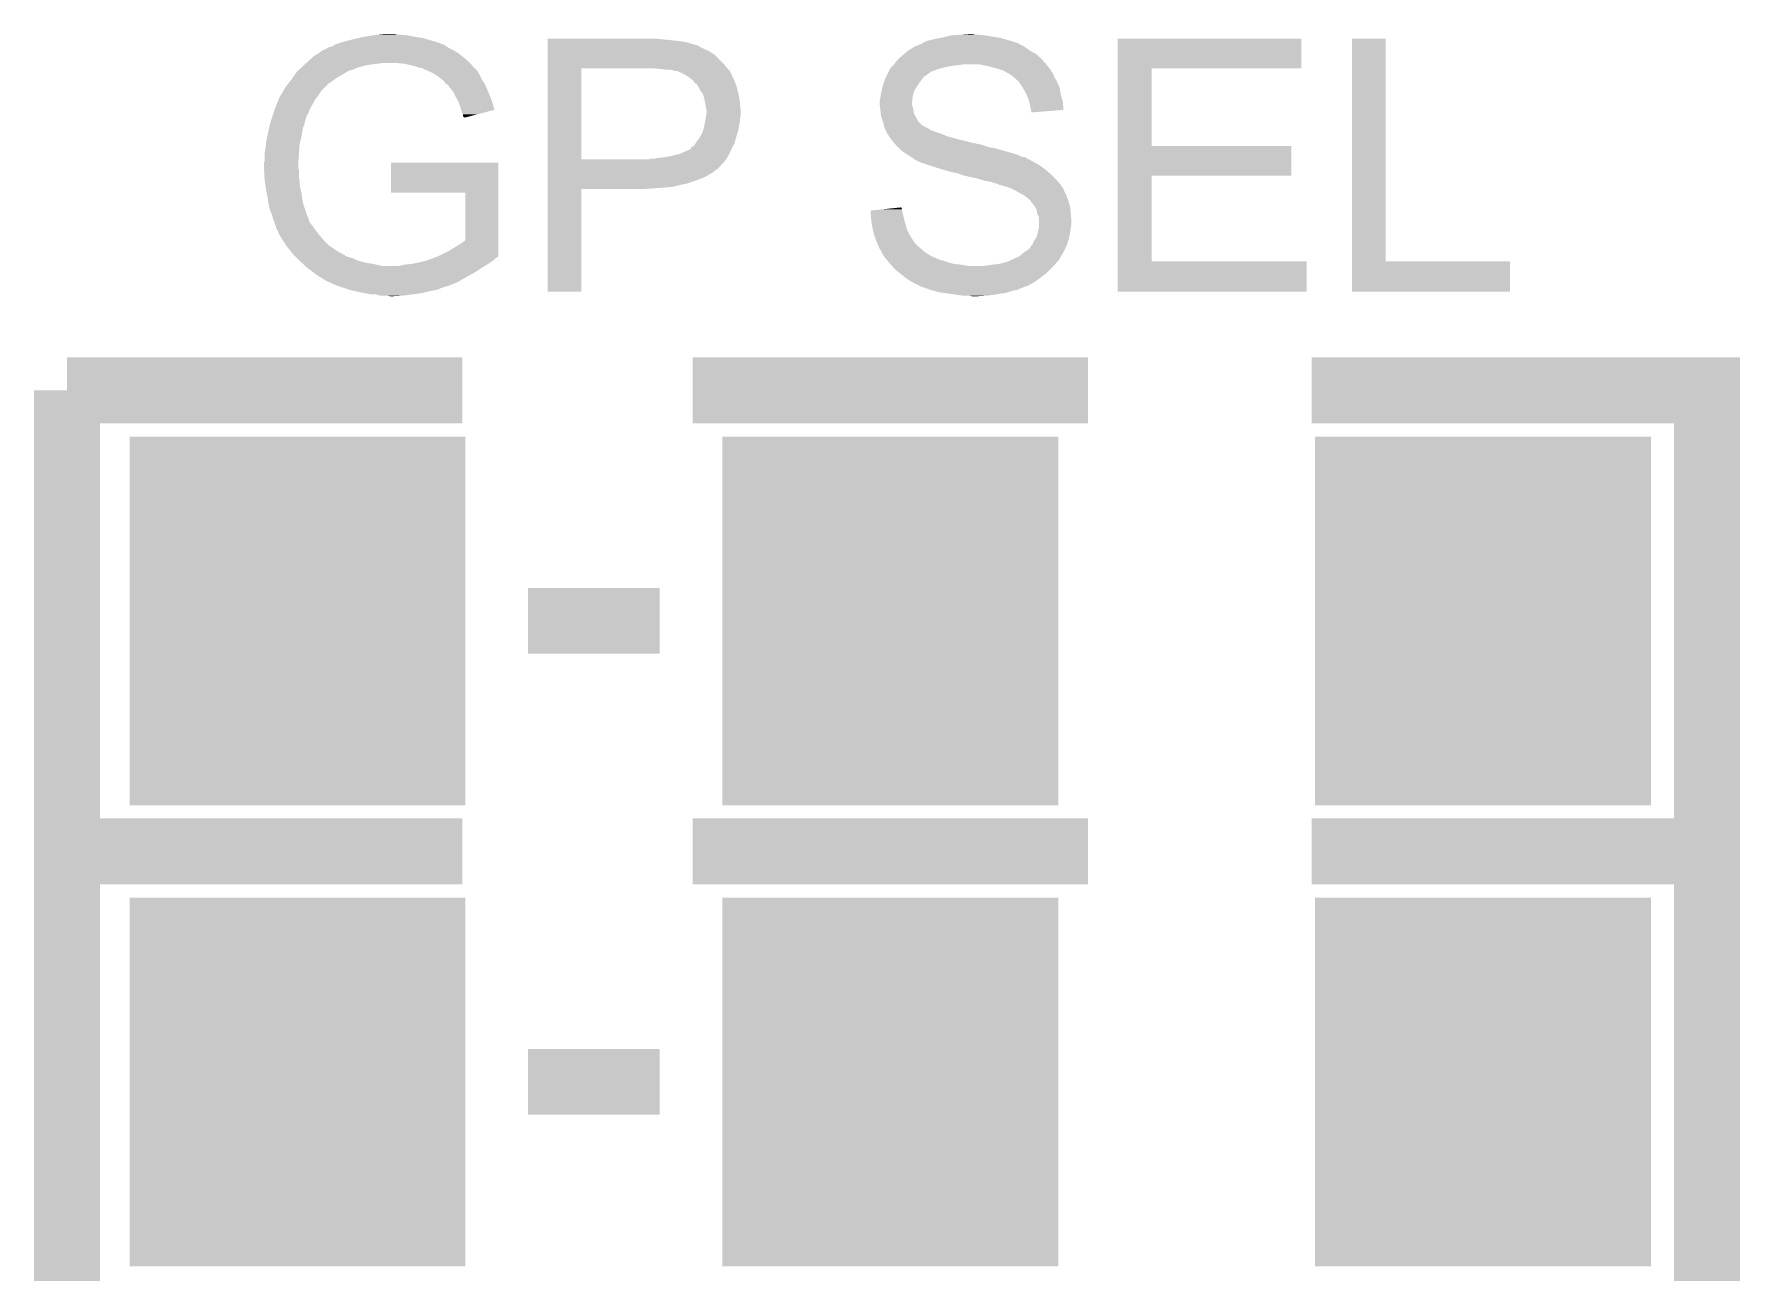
# Model space of a CAD drawing. Extents: x -1.4 to 24.2, y -3.9 to 40.3.
# Drawn here: x 2.84 to 9.42, y 10.92 to 15.7 of the extents above; entities that cross this region are included whole.
import ezdxf

# ---------------------------------------------------------------- set-up
doc = ezdxf.new("R2010")
doc.units = 0
doc.layers.get('0').update_dxf_attribs({"linetype": 'CONTINUOUS'})
doc.layers.add('USBI2CCLICK_V102A_GTO', color=14, linetype='CONTINUOUS')
doc.layers.add('USBI2CCLICK_V102A_GTS', color=12, linetype='CONTINUOUS')

# ---------------------------------------------------------------- blocks, each defined once
blk = doc.blocks.new('RECTANGLE_44')
blk.add_solid([(0.6477, 0.7112), (0.6477, -0.7112), (-0.6477, 0.7112), (-0.6477, -0.7112)])

msp = doc.modelspace()

# ---------------------------------------------------------------- linework, layer by layer
at = {"layer": 'USBI2CCLICK_V102A_GTO', "const_width": 0.254}
for points in [[(2.9718, 14.3256), (2.9718, 12.5476)], [(2.9718, 14.3256), (4.4958, 14.3256)], [(5.3848, 14.3256), (6.9088, 14.3256)], [(7.7724, 14.3256), (9.2964, 14.3256), (9.2964, 12.5476)], [(4.7498, 13.4366), (5.2578, 13.4366)], [(2.9718, 12.5476), (4.4958, 12.5476)], [(2.9718, 10.7696), (2.9718, 12.5476), (4.4958, 12.5476)], [(5.3848, 12.5476), (6.9088, 12.5476)], [(5.3848, 12.5476), (6.9088, 12.5476)], [(7.7724, 12.5476), (9.2964, 12.5476)], [(7.7724, 12.5476), (9.2964, 12.5476)], [(9.2964, 10.7696), (9.2964, 12.5476)], [(4.7498, 11.6586), (5.2578, 11.6586)]]:
    msp.add_lwpolyline(points, dxfattribs=at)
at = {"layer": 'USBI2CCLICK_V102A_GTO'}
for points in [[(3.992882, 15.65148), (4.005574, 15.659098), (4.436112, 15.65148), (4.424682, 15.659098)], [(4.005574, 15.659098), (4.005578, 15.6591), (4.424682, 15.659098), (4.42468, 15.6591)], [(4.005578, 15.6591), (4.01192, 15.661638), (4.42468, 15.6591), (4.419604, 15.661638)], [(4.01192, 15.661638), (4.011926, 15.66164), (4.419604, 15.661638), (4.414526, 15.66164)], [(4.011926, 15.66164), (4.018264, 15.664176), (4.414526, 15.66164), (4.411982, 15.664176)], [(4.018264, 15.664176), (4.01828, 15.664182), (4.411982, 15.664176), (4.411964, 15.664182)], [(4.01828, 15.664182), (4.05384, 15.67434), (4.411964, 15.664182), (4.37896, 15.67434)], [(4.05384, 15.67434), (4.09448, 15.6845), (4.37896, 15.67434), (4.343402, 15.6845)], [(4.09448, 15.6845), (4.11734, 15.68958), (4.343402, 15.6845), (4.31292, 15.68958)], [(4.11734, 15.68958), (4.149512, 15.69466), (4.31292, 15.68958), (4.28498, 15.69466)], [(4.149512, 15.69466), (4.165598, 15.6972), (4.28498, 15.69466), (4.25704, 15.6972)], [(4.165598, 15.6972), (4.190998, 15.69974), (4.246882, 15.6972), (4.236722, 15.69974)], [(4.82602, 15.67942), (4.826022, 15.68196), (5.2705, 15.67942), (5.247638, 15.68196)], [(4.82602, 15.67688), (4.82602, 15.67942), (5.2959, 15.67688), (5.2705, 15.67942)], [(4.82602, 15.6718), (4.82602, 15.67688), (5.341622, 15.6718), (5.2959, 15.67688)], [(4.82602, 15.66926), (4.82602, 15.6718), (5.35432, 15.66926), (5.344162, 15.6718)], [(4.82602, 15.666718), (4.82602, 15.66926), (5.36702, 15.666718), (5.35432, 15.66926)], [(4.82602, 15.661642), (4.82602, 15.666718), (5.38226, 15.661642), (5.36702, 15.666718)], [(4.82602, 15.65656), (4.82602, 15.661642), (5.402582, 15.65656), (5.38226, 15.661642)], [(6.25297, 15.65656), (6.259064, 15.6591), (6.654802, 15.65656), (6.647184, 15.6591)], [(6.259064, 15.6591), (6.27124, 15.664174), (6.647184, 15.6591), (6.642106, 15.664174)], [(6.27124, 15.664174), (6.271254, 15.66418), (6.642106, 15.664174), (6.639564, 15.66418)], [(6.271254, 15.66418), (6.27126, 15.664182), (6.639564, 15.66418), (6.639558, 15.664182)], [(6.27126, 15.664182), (6.273804, 15.666722), (6.639558, 15.664182), (6.631938, 15.666722)], [(6.273804, 15.666722), (6.283962, 15.6718), (6.631938, 15.666722), (6.616702, 15.6718)], [(6.283962, 15.6718), (6.29158, 15.674338), (6.616702, 15.6718), (6.609088, 15.674338)], [(6.29158, 15.674338), (6.291586, 15.67434), (6.609088, 15.674338), (6.60908, 15.67434)], [(6.291586, 15.67434), (6.32206, 15.68196), (6.60908, 15.67434), (6.582412, 15.68196)], [(6.32206, 15.68196), (6.33603, 15.6845), (6.582412, 15.68196), (6.573522, 15.6845)], [(6.33603, 15.6845), (6.35, 15.68704), (6.573522, 15.6845), (6.558282, 15.68704)], [(6.35, 15.68704), (6.36016, 15.68958), (6.558282, 15.68704), (6.54304, 15.68958)], [(6.36016, 15.68958), (6.380482, 15.69466), (6.54304, 15.68958), (6.5151, 15.69466)], [(6.380482, 15.69466), (6.4135, 15.6972), (6.5151, 15.69466), (6.48716, 15.6972)], [(6.4135, 15.6972), (6.449058, 15.69974), (6.477002, 15.6972), (6.466842, 15.69974)], [(7.023118, 15.56766), (7.02312, 15.681938), (7.731738, 15.56766), (7.73176, 15.681938)], [(7.02312, 15.681938), (7.023122, 15.68196), (7.73176, 15.681938), (7.023122, 15.68196)], [(7.927342, 14.82344), (7.92736, 15.681938), (8.056902, 14.82344), (8.05688, 15.681938)], [(7.92736, 15.681938), (7.927362, 15.68196), (8.05688, 15.681938), (7.927362, 15.68196)], [(3.896994, 15.59052), (3.916258, 15.6083), (4.52374, 15.59052), (4.50342, 15.6083)], [(3.916258, 15.6083), (3.921762, 15.61338), (4.50342, 15.6083), (4.49689, 15.61338)], [(3.921762, 15.61338), (3.942078, 15.62608), (4.49689, 15.61338), (4.48056, 15.62608)], [(3.942078, 15.62608), (3.959864, 15.63878), (4.48056, 15.62608), (4.460238, 15.63878)], [(3.959864, 15.63878), (3.962404, 15.638782), (4.460238, 15.63878), (4.460236, 15.638782)], [(3.962404, 15.638782), (3.972562, 15.643862), (4.460236, 15.638782), (4.450078, 15.643862)], [(3.972562, 15.643862), (3.980178, 15.64894), (4.450078, 15.643862), (4.439922, 15.64894)], [(3.980178, 15.64894), (3.980182, 15.648942), (4.439922, 15.64894), (4.43992, 15.648942)], [(3.980182, 15.648942), (3.992882, 15.65148), (4.43992, 15.648942), (4.436112, 15.65148)], [(4.826018, 15.58798), (4.82602, 15.620998), (5.50164, 15.58798), (5.46862, 15.620998)], [(4.82602, 15.6464), (4.82602, 15.65656), (5.420362, 15.6464), (5.402582, 15.65656)], [(4.82602, 15.63624), (4.82602, 15.6464), (5.44322, 15.63624), (5.420362, 15.6464)], [(4.82602, 15.626078), (4.82602, 15.63624), (5.461, 15.626078), (5.44322, 15.63624)], [(4.82602, 15.623538), (4.82602, 15.626078), (5.463544, 15.623538), (5.461, 15.626078)], [(4.82602, 15.620998), (4.82602, 15.623538), (5.46862, 15.620998), (5.463544, 15.623538)], [(6.16458, 15.58798), (6.17728, 15.603222), (6.744266, 15.58798), (6.730716, 15.603222)], [(6.17728, 15.603222), (6.18024, 15.60576), (6.730716, 15.603222), (6.72846, 15.60576)], [(6.18024, 15.60576), (6.19506, 15.61846), (6.72846, 15.60576), (6.713946, 15.61846)], [(6.19506, 15.61846), (6.200864, 15.62354), (6.713946, 15.61846), (6.70814, 15.62354)], [(6.200864, 15.62354), (6.215376, 15.636238), (6.70814, 15.62354), (6.68528, 15.636238)], [(6.215376, 15.636238), (6.215382, 15.636242), (6.68528, 15.636238), (6.685276, 15.636242)], [(6.215382, 15.636242), (6.236548, 15.648942), (6.685276, 15.636242), (6.6675, 15.648942)], [(6.236548, 15.648942), (6.24078, 15.65148), (6.6675, 15.648942), (6.66327, 15.65148)], [(6.24078, 15.65148), (6.25297, 15.65656), (6.66327, 15.65148), (6.654802, 15.65656)], [(3.8354, 15.52194), (3.842434, 15.5321), (3.998974, 15.52194), (4.013198, 15.5321)], [(3.842434, 15.5321), (3.849468, 15.54226), (4.013198, 15.5321), (4.03098, 15.54226)], [(3.849468, 15.54226), (3.858262, 15.55496), (4.03098, 15.54226), (4.052144, 15.55496)], [(3.858262, 15.55496), (3.861032, 15.5575), (4.052144, 15.55496), (4.056378, 15.5575)], [(3.861032, 15.5575), (3.8638, 15.560038), (4.056378, 15.5575), (4.063998, 15.560038)], [(3.8638, 15.560038), (3.863802, 15.56004), (4.063998, 15.560038), (4.066536, 15.56004)], [(3.863802, 15.56004), (3.874888, 15.570202), (4.066536, 15.56004), (4.09194, 15.570202)], [(3.874888, 15.570202), (3.883198, 15.57782), (4.09194, 15.570202), (4.117338, 15.57782)], [(3.883198, 15.57782), (3.88874, 15.5829), (4.117338, 15.57782), (4.14528, 15.5829)], [(3.88874, 15.5829), (3.89149, 15.58544), (4.14528, 15.5829), (4.16814, 15.58544)], [(3.89149, 15.58544), (3.894242, 15.58798), (4.16814, 15.58544), (4.18846, 15.58798)], [(3.894242, 15.58798), (3.896994, 15.59052), (4.525998, 15.58798), (4.52374, 15.59052)], [(4.272278, 15.58544), (4.246882, 15.58798), (4.528256, 15.58544), (4.525998, 15.58798)], [(4.29514, 15.58036), (4.272278, 15.58544), (4.532772, 15.58036), (4.528256, 15.58544)], [(4.31546, 15.575278), (4.29514, 15.58036), (4.53729, 15.575278), (4.532772, 15.58036)], [(4.3307, 15.570202), (4.31546, 15.575278), (4.541802, 15.570202), (4.53729, 15.575278)], [(4.343398, 15.567662), (4.3307, 15.570202), (4.54406, 15.567662), (4.541802, 15.570202)], [(4.343402, 15.56766), (4.343398, 15.567662), (4.54406, 15.56766), (4.54406, 15.567662)], [(4.351014, 15.562584), (4.343402, 15.56766), (4.549136, 15.562584), (4.54406, 15.56766)], [(4.353556, 15.56258), (4.351014, 15.562584), (4.54914, 15.56258), (4.549136, 15.562584)], [(4.364992, 15.557498), (4.353556, 15.56258), (4.554222, 15.557498), (4.54914, 15.56258)], [(4.376418, 15.55242), (4.364992, 15.557498), (4.55727, 15.55242), (4.554222, 15.557498)], [(4.389758, 15.5448), (4.376418, 15.55242), (4.56184, 15.5448), (4.55727, 15.55242)], [(4.3942, 15.542262), (4.389758, 15.5448), (4.56311, 15.542262), (4.56184, 15.5448)], [(4.41198, 15.52956), (4.3942, 15.542262), (4.569462, 15.52956), (4.56311, 15.542262)], [(4.418328, 15.524482), (4.41198, 15.52956), (4.572, 15.524482), (4.569462, 15.52956)], [(4.82601, 15.217162), (4.826018, 15.56766), (4.95554, 15.217162), (4.955562, 15.56766)], [(4.826018, 15.57274), (4.826018, 15.58798), (5.51434, 15.57274), (5.50164, 15.58798)], [(4.826018, 15.56766), (4.826018, 15.57274), (5.518694, 15.56766), (5.51434, 15.57274)], [(5.26034, 15.56512), (5.23494, 15.56766), (5.520872, 15.56512), (5.518694, 15.56766)], [(5.280662, 15.56258), (5.26034, 15.56512), (5.523048, 15.56258), (5.520872, 15.56512)], [(5.308598, 15.56004), (5.298442, 15.56258), (5.525226, 15.56004), (5.523048, 15.56258)], [(5.316224, 15.5575), (5.308598, 15.56004), (5.527402, 15.5575), (5.525226, 15.56004)], [(5.323844, 15.557498), (5.316224, 15.5575), (5.527404, 15.557498), (5.527402, 15.5575)], [(5.329772, 15.554958), (5.323844, 15.557498), (5.52958, 15.554958), (5.527404, 15.557498)], [(5.34162, 15.54988), (5.329772, 15.554958), (5.531838, 15.54988), (5.52958, 15.554958)], [(5.356862, 15.542258), (5.34162, 15.54988), (5.535228, 15.542258), (5.531838, 15.54988)], [(5.3721, 15.5321), (5.356862, 15.542258), (5.539742, 15.5321), (5.535228, 15.542258)], [(5.37528, 15.529556), (5.3721, 15.5321), (5.54228, 15.529556), (5.539742, 15.5321)], [(5.3848, 15.52194), (5.37528, 15.529556), (5.54482, 15.52194), (5.54228, 15.529556)], [(6.12394, 15.519402), (6.129582, 15.532098), (6.264276, 15.519402), (6.2738, 15.532098)], [(6.129582, 15.532098), (6.13184, 15.537178), (6.2738, 15.532098), (6.27888, 15.537178)], [(6.13184, 15.537178), (6.13297, 15.53972), (6.27888, 15.537178), (6.283958, 15.53972)], [(6.13297, 15.53972), (6.1341, 15.54226), (6.283958, 15.53972), (6.287344, 15.54226)], [(6.1341, 15.54226), (6.140448, 15.554958), (6.287344, 15.54226), (6.304278, 15.554958)], [(6.140448, 15.554958), (6.14553, 15.56512), (6.304278, 15.554958), (6.33222, 15.56512)], [(6.14553, 15.56512), (6.146802, 15.56766), (6.33222, 15.56512), (6.341532, 15.56766)], [(6.146802, 15.56766), (6.15188, 15.57274), (6.341532, 15.56766), (6.36016, 15.57274)], [(6.15188, 15.57274), (6.156958, 15.57782), (6.36016, 15.57274), (6.3881, 15.57782)], [(6.156958, 15.57782), (6.15696, 15.577822), (6.3881, 15.57782), (6.38812, 15.577822)], [(6.15696, 15.577822), (6.158862, 15.58036), (6.38812, 15.577822), (6.413502, 15.58036)], [(6.158862, 15.58036), (6.160768, 15.5829), (6.413502, 15.58036), (6.426198, 15.5829)], [(6.160768, 15.5829), (6.16077, 15.582902), (6.74878, 15.5829), (6.748778, 15.582902)], [(6.16077, 15.582902), (6.16458, 15.58798), (6.748778, 15.582902), (6.744266, 15.58798)], [(6.527802, 15.57528), (6.492238, 15.5829), (6.754706, 15.57528), (6.74878, 15.5829)], [(6.55574, 15.56766), (6.527802, 15.57528), (6.760632, 15.56766), (6.754706, 15.57528)], [(6.581138, 15.560042), (6.55574, 15.56766), (6.766556, 15.560042), (6.760632, 15.56766)], [(6.58115, 15.560036), (6.581138, 15.560042), (6.76656, 15.560036), (6.766556, 15.560042)], [(6.585598, 15.557494), (6.58115, 15.560036), (6.766566, 15.557494), (6.76656, 15.560036)], [(6.594484, 15.552416), (6.585598, 15.557494), (6.771642, 15.552416), (6.766566, 15.557494)], [(6.59892, 15.54988), (6.594484, 15.552416), (6.77291, 15.54988), (6.771642, 15.552416)], [(6.603154, 15.54734), (6.59892, 15.54988), (6.77418, 15.54734), (6.77291, 15.54988)], [(6.611622, 15.54226), (6.603154, 15.54734), (6.776212, 15.54226), (6.77418, 15.54734)], [(6.61924, 15.53718), (6.611622, 15.54226), (6.778244, 15.53718), (6.776212, 15.54226)], [(6.62178, 15.534638), (6.61924, 15.53718), (6.77926, 15.534638), (6.778244, 15.53718)], [(6.642098, 15.516862), (6.62178, 15.534638), (6.789418, 15.516862), (6.77926, 15.534638)], [(7.023112, 15.26794), (7.023118, 15.567638), (7.155202, 15.26794), (7.15518, 15.567638)], [(7.023118, 15.567638), (7.023118, 15.56766), (7.15518, 15.567638), (7.731738, 15.56766)], [(3.792224, 15.458446), (3.793912, 15.46098), (3.937512, 15.458446), (3.93954, 15.46098)], [(3.793912, 15.46098), (3.802376, 15.473678), (3.93954, 15.46098), (3.947158, 15.473678)], [(3.802376, 15.473678), (3.80238, 15.473682), (3.947158, 15.473678), (3.94716, 15.473682)], [(3.80238, 15.473682), (3.80746, 15.483838), (3.94716, 15.473682), (3.95478, 15.483838)], [(3.80746, 15.483838), (3.81508, 15.49654), (3.95478, 15.483838), (3.96748, 15.49654)], [(3.81508, 15.49654), (3.823206, 15.506698), (3.96748, 15.49654), (3.977638, 15.506698)], [(3.823206, 15.506698), (3.8354, 15.52194), (3.977638, 15.506698), (3.998974, 15.52194)], [(4.424678, 15.519402), (4.418328, 15.524482), (4.575176, 15.519402), (4.572, 15.524482)], [(4.432298, 15.509242), (4.424678, 15.519402), (4.581526, 15.509242), (4.575176, 15.519402)], [(4.439072, 15.50416), (4.432298, 15.509242), (4.5847, 15.50416), (4.581526, 15.509242)], [(4.442456, 15.50162), (4.439072, 15.50416), (4.58576, 15.50162), (4.5847, 15.50416)], [(4.444998, 15.496544), (4.442456, 15.50162), (4.587874, 15.496544), (4.58576, 15.50162)], [(4.447542, 15.493998), (4.444998, 15.496544), (4.588936, 15.493998), (4.587874, 15.496544)], [(4.46024, 15.478758), (4.447542, 15.493998), (4.595286, 15.478758), (4.588936, 15.493998)], [(4.4704, 15.45844), (4.46024, 15.478758), (4.603752, 15.45844), (4.595286, 15.478758)], [(5.384802, 15.521938), (5.3848, 15.52194), (5.544822, 15.521938), (5.54482, 15.52194)], [(5.392422, 15.511778), (5.384802, 15.521938), (5.548886, 15.511778), (5.544822, 15.521938)], [(5.396226, 15.509242), (5.392422, 15.511778), (5.5499, 15.509242), (5.548886, 15.511778)], [(5.400042, 15.506698), (5.396226, 15.509242), (5.550748, 15.506698), (5.5499, 15.509242)], [(5.405118, 15.499082), (5.400042, 15.506698), (5.553286, 15.499082), (5.550748, 15.506698)], [(5.408024, 15.494), (5.405118, 15.499082), (5.554978, 15.494), (5.553286, 15.499082)], [(5.41528, 15.4813), (5.408024, 15.494), (5.558156, 15.4813), (5.554978, 15.494)], [(5.420362, 15.47368), (5.41528, 15.4813), (5.56006, 15.47368), (5.558156, 15.4813)], [(5.425442, 15.466058), (5.420362, 15.47368), (5.561754, 15.466058), (5.56006, 15.47368)], [(5.429252, 15.450818), (5.425442, 15.466058), (5.56514, 15.450818), (5.561754, 15.466058)], [(6.109062, 15.458438), (6.11124, 15.47368), (6.23316, 15.458438), (6.236968, 15.47368)], [(6.11124, 15.47368), (6.112508, 15.478756), (6.236968, 15.47368), (6.238238, 15.478756)], [(6.112508, 15.478756), (6.11632, 15.493998), (6.238238, 15.478756), (6.246948, 15.493998)], [(6.11632, 15.493998), (6.117082, 15.496542), (6.246948, 15.493998), (6.248402, 15.496542)], [(6.117082, 15.496542), (6.121652, 15.51178), (6.248402, 15.496542), (6.25856, 15.51178)], [(6.121652, 15.51178), (6.12394, 15.519402), (6.25856, 15.51178), (6.264276, 15.519402)], [(6.642102, 15.516858), (6.642098, 15.516862), (6.78942, 15.516858), (6.789418, 15.516862)], [(6.65734, 15.494), (6.642102, 15.516858), (6.79958, 15.494), (6.78942, 15.516858)], [(6.657342, 15.493998), (6.65734, 15.494), (6.79958, 15.493998), (6.79958, 15.494)], [(6.67004, 15.47114), (6.657342, 15.493998), (6.803738, 15.47114), (6.79958, 15.493998)], [(6.672298, 15.46606), (6.67004, 15.47114), (6.80466, 15.46606), (6.803738, 15.47114)], [(6.6802, 15.448282), (6.672298, 15.46606), (6.80951, 15.448282), (6.80466, 15.46606)], [(3.76682, 15.3924), (3.7719, 15.40764), (3.901436, 15.3924), (3.907154, 15.40764)], [(3.7719, 15.40764), (3.773876, 15.41272), (3.907154, 15.40764), (3.90906, 15.41272)], [(3.773876, 15.41272), (3.787706, 15.448278), (3.90906, 15.41272), (3.929378, 15.448278)], [(3.787706, 15.448278), (3.789684, 15.45336), (3.929378, 15.448278), (3.933442, 15.45336)], [(3.789684, 15.45336), (3.79222, 15.455906), (3.933442, 15.45336), (3.93548, 15.455906)], [(3.79222, 15.455906), (3.792224, 15.458446), (3.93548, 15.455906), (3.937512, 15.458446)], [(4.47911, 15.4432), (4.4704, 15.45844), (4.610102, 15.4432), (4.603752, 15.45844)], [(4.48056, 15.440662), (4.47911, 15.4432), (4.610826, 15.440662), (4.610102, 15.4432)], [(4.48818, 15.42034), (4.48056, 15.440662), (4.61662, 15.42034), (4.610826, 15.440662)], [(4.49181, 15.407634), (4.48818, 15.42034), (4.62024, 15.407634), (4.61662, 15.42034)], [(4.493258, 15.40256), (4.49181, 15.407634), (4.60077, 15.40256), (4.62024, 15.407634)], [(4.498338, 15.389864), (4.493258, 15.40256), (4.552056, 15.389864), (4.60077, 15.40256)], [(5.43052, 15.44574), (5.429252, 15.450818), (5.565648, 15.44574), (5.56514, 15.450818)], [(5.43306, 15.4305), (5.43052, 15.44574), (5.567172, 15.4305), (5.565648, 15.44574)], [(5.43814, 15.405098), (5.43306, 15.4305), (5.569714, 15.405098), (5.567172, 15.4305)], [(5.436868, 15.387318), (5.43814, 15.394938), (5.57022, 15.387318), (5.57022, 15.394938)], [(5.43814, 15.400022), (5.43814, 15.405098), (5.57022, 15.400022), (5.569714, 15.405098)], [(5.43814, 15.394938), (5.43814, 15.400022), (5.57022, 15.394938), (5.57022, 15.400022)], [(6.10616, 15.440662), (6.1087, 15.4559), (6.231184, 15.440662), (6.232878, 15.4559)], [(6.10616, 15.435578), (6.10616, 15.440662), (6.23062, 15.435578), (6.231184, 15.440662)], [(6.10616, 15.427962), (6.10616, 15.435578), (6.23062, 15.427962), (6.23062, 15.435578)], [(6.106162, 15.427958), (6.10616, 15.427962), (6.23062, 15.427958), (6.23062, 15.427962)], [(6.108418, 15.40764), (6.106162, 15.427958), (6.2357, 15.40764), (6.23062, 15.427958)], [(6.110112, 15.392398), (6.108418, 15.40764), (6.238242, 15.392398), (6.2357, 15.40764)], [(6.1087, 15.4559), (6.109062, 15.458438), (6.232878, 15.4559), (6.23316, 15.458438)], [(6.682742, 15.438118), (6.6802, 15.448282), (6.81228, 15.438118), (6.80951, 15.448282)], [(6.68528, 15.42796), (6.682742, 15.438118), (6.81312, 15.42796), (6.81228, 15.438118)], [(6.68782, 15.41272), (6.68528, 15.42796), (6.81438, 15.41272), (6.81312, 15.42796)], [(6.689514, 15.407638), (6.68782, 15.41272), (6.814798, 15.407638), (6.81438, 15.41272)], [(6.690358, 15.405102), (6.689514, 15.407638), (6.783656, 15.405102), (6.814798, 15.407638)], [(6.69036, 15.397504), (6.690358, 15.405102), (6.69036, 15.397504), (6.783656, 15.405102)], [(3.744242, 15.30604), (3.751016, 15.336518), (3.87604, 15.30604), (3.88112, 15.336518)], [(3.751016, 15.336518), (3.753838, 15.349218), (3.88112, 15.336518), (3.886198, 15.349218)], [(3.753838, 15.349218), (3.756662, 15.36192), (3.886198, 15.349218), (3.889374, 15.36192)], [(3.756662, 15.36192), (3.7592, 15.36954), (3.889374, 15.36192), (3.891282, 15.36954)], [(3.7592, 15.36954), (3.76428, 15.384778), (3.891282, 15.36954), (3.89636, 15.384778)], [(3.76428, 15.384778), (3.765972, 15.389856), (3.89636, 15.384778), (3.898898, 15.389856)], [(3.765972, 15.389856), (3.76682, 15.3924), (3.898898, 15.389856), (3.901436, 15.3924)], [(4.49834, 15.384784), (4.498338, 15.389864), (4.532564, 15.384784), (4.552056, 15.389864)], [(4.500874, 15.379714), (4.49834, 15.384784), (4.513112, 15.379714), (4.532564, 15.384784)], [(4.503398, 15.3797), (4.500874, 15.379714), (4.513058, 15.3797), (4.513112, 15.379714)], [(4.50342, 15.377188), (4.503398, 15.3797), (4.50342, 15.377188), (4.513058, 15.3797)], [(5.423744, 15.326358), (5.427978, 15.33906), (5.56006, 15.326358), (5.562176, 15.33906)], [(5.427978, 15.33906), (5.428486, 15.3416), (5.562176, 15.33906), (5.5626, 15.3416)], [(5.428486, 15.3416), (5.43306, 15.36446), (5.5626, 15.3416), (5.567172, 15.36446)], [(5.43306, 15.36446), (5.433482, 15.366998), (5.567172, 15.36446), (5.56768, 15.366998)], [(5.433482, 15.366998), (5.435176, 15.377158), (5.56768, 15.366998), (5.56768, 15.377158)], [(5.435176, 15.377158), (5.436868, 15.387318), (5.56768, 15.377158), (5.57022, 15.387318)], [(6.11124, 15.382242), (6.110112, 15.392398), (6.244336, 15.382242), (6.238242, 15.392398)], [(6.112194, 15.3797), (6.11124, 15.382242), (6.24586, 15.3797), (6.244336, 15.382242)], [(6.117908, 15.36446), (6.112194, 15.3797), (6.253482, 15.36446), (6.24586, 15.3797)], [(6.118858, 15.361922), (6.117908, 15.36446), (6.25602, 15.361922), (6.253482, 15.36446)], [(6.122036, 15.34922), (6.118858, 15.361922), (6.26872, 15.34922), (6.25602, 15.361922)], [(6.123306, 15.34414), (6.122036, 15.34922), (6.276342, 15.34414), (6.26872, 15.34922)], [(6.12394, 15.341602), (6.123306, 15.34414), (6.281418, 15.341602), (6.276342, 15.34414)], [(6.12699, 15.333978), (6.12394, 15.341602), (6.296662, 15.333978), (6.281418, 15.341602)], [(6.129022, 15.3289), (6.12699, 15.333978), (6.30428, 15.3289), (6.296662, 15.333978)], [(6.131054, 15.32382), (6.129022, 15.3289), (6.316978, 15.32382), (6.30428, 15.3289)], [(3.73634, 15.25524), (3.738562, 15.27302), (3.86715, 15.25524), (3.86842, 15.27302)], [(3.738562, 15.27302), (3.73888, 15.27556), (3.86842, 15.27302), (3.869006, 15.27556)], [(3.73888, 15.27556), (3.74142, 15.293338), (3.869006, 15.27556), (3.873108, 15.293338)], [(3.74142, 15.293338), (3.744242, 15.30604), (3.873108, 15.293338), (3.87604, 15.30604)], [(5.376542, 15.25778), (5.38226, 15.265396), (5.53466, 15.25778), (5.539012, 15.265396)], [(5.38226, 15.265396), (5.387336, 15.267938), (5.539012, 15.265396), (5.540464, 15.267938)], [(5.387336, 15.267938), (5.392418, 15.273018), (5.540464, 15.267938), (5.543368, 15.273018)], [(5.392418, 15.273018), (5.393942, 15.275558), (5.543368, 15.273018), (5.54482, 15.275558)], [(5.393942, 15.275558), (5.400038, 15.285718), (5.54482, 15.275558), (5.547722, 15.285718)], [(5.400038, 15.285718), (5.406134, 15.29334), (5.547722, 15.285718), (5.5499, 15.29334)], [(5.406134, 15.29334), (5.4102, 15.298422), (5.5499, 15.29334), (5.551462, 15.298422)], [(5.4102, 15.298422), (5.42036, 15.316198), (5.551462, 15.298422), (5.556932, 15.316198)], [(5.42036, 15.316198), (5.423744, 15.326358), (5.556932, 15.316198), (5.56006, 15.326358)], [(6.1341, 15.316204), (6.131054, 15.32382), (6.339826, 15.316204), (6.316978, 15.32382)], [(6.136642, 15.31366), (6.1341, 15.316204), (6.347458, 15.31366), (6.339826, 15.316204)], [(6.139178, 15.31112), (6.136642, 15.31366), (6.353386, 15.31112), (6.347458, 15.31366)], [(6.14172, 15.306042), (6.139178, 15.31112), (6.365238, 15.306042), (6.353386, 15.31112)], [(6.141722, 15.30604), (6.14172, 15.306042), (6.365242, 15.30604), (6.365238, 15.306042)], [(6.14535, 15.30096), (6.141722, 15.30604), (6.385558, 15.30096), (6.365242, 15.30604)], [(6.150792, 15.29334), (6.14535, 15.30096), (6.408422, 15.29334), (6.385558, 15.30096)], [(6.15442, 15.28826), (6.150792, 15.29334), (6.43382, 15.28826), (6.408422, 15.29334)], [(6.15442, 15.288258), (6.15442, 15.28826), (6.433828, 15.288258), (6.43382, 15.28826)], [(6.161088, 15.28064), (6.15442, 15.288258), (6.461762, 15.28064), (6.433828, 15.288258)], [(6.16109, 15.280638), (6.161088, 15.28064), (6.464304, 15.280638), (6.461762, 15.28064)], [(6.16331, 15.2781), (6.16109, 15.280638), (6.469384, 15.2781), (6.464304, 15.280638)], [(6.165532, 15.27556), (6.16331, 15.2781), (6.48716, 15.27556), (6.477002, 15.2781)], [(6.167758, 15.273018), (6.165532, 15.27556), (6.49986, 15.273018), (6.48716, 15.27556)], [(6.1722, 15.26794), (6.167758, 15.273018), (6.515098, 15.26794), (6.49986, 15.273018)], [(6.17728, 15.26286), (6.1722, 15.26794), (6.530342, 15.26286), (6.515098, 15.26794)], [(6.17982, 15.26032), (6.17728, 15.26286), (6.548122, 15.26032), (6.530342, 15.26286)], [(7.02311, 15.15364), (7.023112, 15.267918), (7.693638, 15.15364), (7.69366, 15.267918)], [(7.023112, 15.267918), (7.023112, 15.26794), (7.69366, 15.267918), (7.155202, 15.26794)], [(3.73126, 15.201902), (3.7338, 15.212062), (3.863656, 15.201902), (3.864292, 15.212062)], [(3.73126, 15.196822), (3.73126, 15.201902), (3.86334, 15.196822), (3.863656, 15.201902)], [(3.73126, 15.1892), (3.73126, 15.196822), (3.863342, 15.1892), (3.86334, 15.196822)], [(3.7338, 15.240002), (3.73634, 15.25524), (3.86606, 15.240002), (3.86715, 15.25524)], [(3.7338, 15.23746), (3.7338, 15.240002), (3.86588, 15.23746), (3.86606, 15.240002)], [(3.7338, 15.212062), (3.7338, 15.23746), (3.864292, 15.212062), (3.86588, 15.23746)], [(4.22148, 15.087622), (4.2215, 15.204418), (4.635492, 15.087622), (4.6355, 15.204418)], [(4.2215, 15.204418), (4.221502, 15.20444), (4.6355, 15.204418), (4.221502, 15.20444)], [(4.82601, 15.21714), (4.82601, 15.217162), (5.217158, 15.21714), (4.95554, 15.217162)], [(4.82601, 15.204438), (4.82601, 15.21714), (5.504178, 15.204438), (5.513252, 15.21714)], [(4.82601, 15.189194), (4.82601, 15.204438), (5.48894, 15.189194), (5.504178, 15.204438)], [(5.217158, 15.21714), (5.227318, 15.21968), (5.513252, 15.21714), (5.515066, 15.21968)], [(5.237478, 15.21968), (5.24763, 15.222218), (5.515066, 15.21968), (5.51688, 15.222218)], [(5.24763, 15.222218), (5.24764, 15.22222), (5.51688, 15.222218), (5.51688, 15.22222)], [(5.24764, 15.22222), (5.275582, 15.22476), (5.51688, 15.22222), (5.518332, 15.22476)], [(5.275582, 15.22476), (5.30352, 15.22984), (5.518332, 15.22476), (5.521234, 15.22984)], [(5.30352, 15.22984), (5.333998, 15.237458), (5.521234, 15.22984), (5.525588, 15.237458)], [(5.333998, 15.237458), (5.339584, 15.239998), (5.525588, 15.237458), (5.52704, 15.239998)], [(5.339584, 15.239998), (5.36194, 15.25016), (5.52704, 15.239998), (5.531394, 15.25016)], [(5.36194, 15.25016), (5.374636, 15.255238), (5.531394, 15.25016), (5.53357, 15.255238)], [(5.374636, 15.255238), (5.376542, 15.25778), (5.53357, 15.255238), (5.53466, 15.25778)], [(6.187438, 15.252702), (6.17982, 15.26032), (6.574786, 15.252702), (6.548122, 15.26032)], [(6.20522, 15.24), (6.187438, 15.252702), (6.619242, 15.24), (6.574786, 15.252702)], [(6.21284, 15.23492), (6.20522, 15.24), (6.63702, 15.23492), (6.619242, 15.24)], [(6.22046, 15.229838), (6.21284, 15.23492), (6.647186, 15.229838), (6.63702, 15.23492)], [(6.224692, 15.2273), (6.22046, 15.229838), (6.652262, 15.2273), (6.647186, 15.229838)], [(6.228932, 15.224758), (6.224692, 15.2273), (6.667504, 15.224758), (6.652262, 15.2273)], [(6.233162, 15.22222), (6.228932, 15.224758), (6.67089, 15.22222), (6.667504, 15.224758)], [(6.240772, 15.217144), (6.233162, 15.22222), (6.67766, 15.217144), (6.67089, 15.22222)], [(6.240774, 15.21714), (6.240772, 15.217144), (6.677664, 15.21714), (6.67766, 15.217144)], [(6.240774, 15.217134), (6.240774, 15.21714), (6.682746, 15.217134), (6.677664, 15.21714)], [(6.24078, 15.214622), (6.240774, 15.217134), (6.68526, 15.214622), (6.682746, 15.217134)], [(6.243316, 15.2146), (6.24078, 15.214622), (6.685282, 15.2146), (6.68526, 15.214622)], [(6.243322, 15.214598), (6.243316, 15.2146), (6.685284, 15.214598), (6.685282, 15.2146)], [(6.248398, 15.21206), (6.243322, 15.214598), (6.690358, 15.21206), (6.685284, 15.214598)], [(6.25348, 15.20952), (6.248398, 15.21206), (6.694804, 15.20952), (6.690358, 15.21206)], [(6.26618, 15.20444), (6.25348, 15.20952), (6.703694, 15.20444), (6.694804, 15.20952)], [(6.30428, 15.19174), (6.26618, 15.20444), (6.72592, 15.19174), (6.703694, 15.20444)], [(3.731504, 15.184118), (3.73126, 15.1892), (3.863342, 15.184118), (3.863342, 15.1892)], [(3.731866, 15.176496), (3.731504, 15.184118), (3.86588, 15.176496), (3.863342, 15.184118)], [(3.733076, 15.151098), (3.731866, 15.176496), (3.86588, 15.151098), (3.86588, 15.176496)], [(3.7338, 15.135862), (3.733076, 15.151098), (3.86842, 15.135862), (3.86588, 15.151098)], [(3.733802, 15.135858), (3.7338, 15.135862), (3.86842, 15.135858), (3.86842, 15.135862)], [(3.736208, 15.120618), (3.733802, 15.135858), (3.86842, 15.120618), (3.86842, 15.135858)], [(4.826008, 15.14602), (4.82601, 15.15364), (5.42544, 15.14602), (5.44068, 15.15364)], [(4.826008, 15.13078), (4.826008, 15.14602), (5.3848, 15.13078), (5.42544, 15.14602)], [(4.82601, 15.186654), (4.82601, 15.189194), (5.488926, 15.186654), (5.48894, 15.189194)], [(4.82601, 15.184114), (4.82601, 15.186654), (5.483858, 15.184114), (5.488926, 15.186654)], [(4.82601, 15.17904), (4.82601, 15.184114), (5.481312, 15.17904), (5.483858, 15.184114)], [(4.82601, 15.176496), (4.82601, 15.17904), (5.473698, 15.176496), (5.481312, 15.17904)], [(4.82601, 15.168878), (4.82601, 15.176496), (5.466078, 15.168878), (5.473698, 15.176496)], [(4.82601, 15.15364), (4.82601, 15.168878), (5.44068, 15.15364), (5.466078, 15.168878)], [(6.32714, 15.18412), (6.30428, 15.19174), (6.73608, 15.18412), (6.72592, 15.19174)], [(6.351906, 15.1765), (6.32714, 15.18412), (6.74624, 15.1765), (6.73608, 15.18412)], [(6.36016, 15.17396), (6.351906, 15.1765), (6.749144, 15.17396), (6.74624, 15.1765)], [(6.3881, 15.16634), (6.36016, 15.17396), (6.757854, 15.16634), (6.749144, 15.17396)], [(6.4008, 15.1638), (6.3881, 15.16634), (6.760756, 15.1638), (6.757854, 15.16634)], [(6.41096, 15.161258), (6.4008, 15.1638), (6.763662, 15.161258), (6.760756, 15.1638)], [(6.41857, 15.158722), (6.41096, 15.161258), (6.76656, 15.158722), (6.763662, 15.161258)], [(6.426198, 15.15618), (6.41857, 15.158722), (6.769102, 15.15618), (6.76656, 15.158722)], [(6.431278, 15.153642), (6.426198, 15.15618), (6.77164, 15.153642), (6.769102, 15.15618)], [(6.45668, 15.14856), (6.431278, 15.153642), (6.776722, 15.14856), (6.77164, 15.153642)], [(6.479542, 15.14348), (6.45668, 15.14856), (6.781802, 15.14348), (6.776722, 15.14856)], [(6.49732, 15.1384), (6.479542, 15.14348), (6.78688, 15.1384), (6.781802, 15.14348)], [(6.515098, 15.13332), (6.49732, 15.1384), (6.791324, 15.13332), (6.78688, 15.1384)], [(6.532876, 15.13078), (6.515098, 15.13332), (6.793546, 15.13078), (6.791324, 15.13332)], [(7.023102, 14.82344), (7.02311, 15.153618), (7.155202, 14.82344), (7.15518, 15.153618)], [(7.02311, 15.153618), (7.02311, 15.15364), (7.15518, 15.153618), (7.693638, 15.15364)], [(3.74142, 15.0876), (3.736208, 15.120618), (3.875496, 15.0876), (3.86842, 15.120618)], [(3.741986, 15.08506), (3.74142, 15.0876), (3.87604, 15.08506), (3.875496, 15.0876)], [(3.7465, 15.064738), (3.741986, 15.08506), (3.878946, 15.064738), (3.87604, 15.08506)], [(4.508478, 15.0876), (4.22148, 15.087622), (4.635492, 15.0876), (4.635492, 15.087622)], [(4.5085, 14.90473), (4.508478, 15.0876), (4.63548, 14.90473), (4.635492, 15.0876)], [(4.826, 14.706622), (4.826008, 15.102818), (4.955518, 14.706622), (4.95554, 15.102818)], [(4.826008, 15.12316), (4.826008, 15.13078), (5.361938, 15.12316), (5.3848, 15.13078)], [(4.826008, 15.11808), (4.826008, 15.12316), (5.33654, 15.11808), (5.361938, 15.12316)], [(4.826008, 15.11046), (4.826008, 15.11808), (5.306058, 15.11046), (5.33654, 15.11808)], [(4.826008, 15.10792), (4.826008, 15.11046), (5.27558, 15.10792), (5.306058, 15.11046)], [(4.826008, 15.10284), (4.826008, 15.10792), (5.204462, 15.10284), (5.27558, 15.10792)], [(4.826008, 15.102818), (4.826008, 15.10284), (4.95554, 15.102818), (5.204462, 15.10284)], [(6.545578, 15.125702), (6.532876, 15.13078), (6.797988, 15.125702), (6.793546, 15.13078)], [(6.558278, 15.12316), (6.545578, 15.125702), (6.800212, 15.12316), (6.797988, 15.125702)], [(6.568438, 15.11808), (6.558278, 15.12316), (6.804656, 15.11808), (6.800212, 15.12316)], [(6.568462, 15.118074), (6.568438, 15.11808), (6.80466, 15.118074), (6.804656, 15.11808)], [(6.5786, 15.115538), (6.568462, 15.118074), (6.804666, 15.115538), (6.80466, 15.118074)], [(6.578614, 15.115534), (6.5786, 15.115538), (6.804666, 15.115534), (6.804666, 15.115538)], [(6.586222, 15.113), (6.578614, 15.115534), (6.8072, 15.113), (6.804666, 15.115534)], [(6.59638, 15.110458), (6.586222, 15.113), (6.80974, 15.110458), (6.8072, 15.113)], [(6.603998, 15.107922), (6.59638, 15.110458), (6.812276, 15.107922), (6.80974, 15.110458)], [(6.606536, 15.10792), (6.603998, 15.107922), (6.812278, 15.10792), (6.812276, 15.107922)], [(6.606546, 15.107916), (6.606536, 15.10792), (6.81228, 15.107916), (6.812278, 15.10792)], [(6.62686, 15.09776), (6.606546, 15.107916), (6.816344, 15.09776), (6.81228, 15.107916)], [(6.631306, 15.09522), (6.62686, 15.09776), (6.81736, 15.09522), (6.816344, 15.09776)], [(6.644642, 15.0876), (6.631306, 15.09522), (6.82117, 15.0876), (6.81736, 15.09522)], [(6.659878, 15.079982), (6.644642, 15.0876), (6.82498, 15.079982), (6.82117, 15.0876)], [(6.659882, 15.07998), (6.659878, 15.079982), (6.82498, 15.07998), (6.82498, 15.079982)], [(6.67258, 15.06982), (6.659882, 15.07998), (6.828792, 15.06982), (6.82498, 15.07998)], [(6.682738, 15.0622), (6.67258, 15.06982), (6.83165, 15.0622), (6.828792, 15.06982)], [(3.748406, 15.049498), (3.7465, 15.064738), (3.881122, 15.049498), (3.878946, 15.064738)], [(3.74904, 15.04442), (3.748406, 15.049498), (3.882816, 15.04442), (3.881122, 15.049498)], [(3.75412, 15.021562), (3.74904, 15.04442), (3.890434, 15.021562), (3.882816, 15.04442)], [(3.758476, 15.0114), (3.75412, 15.021562), (3.89382, 15.0114), (3.890434, 15.021562)], [(3.76174, 15.003782), (3.758476, 15.0114), (3.89675, 15.003782), (3.89382, 15.0114)], [(3.766818, 14.986), (3.76174, 15.003782), (3.90359, 14.986), (3.89675, 15.003782)], [(6.07062, 15.01902), (6.118416, 15.024096), (6.19252, 15.01902), (6.19252, 15.024096)], [(6.070622, 15.019018), (6.07062, 15.01902), (6.19252, 15.019018), (6.19252, 15.01902)], [(6.07152, 15.00632), (6.070622, 15.019018), (6.19506, 15.00632), (6.19252, 15.019018)], [(6.07296, 14.986), (6.07152, 15.00632), (6.20014, 14.986), (6.19506, 15.00632)], [(6.118416, 15.024096), (6.16625, 15.029176), (6.19252, 15.024096), (6.189982, 15.029176)], [(6.16625, 15.029176), (6.18998, 15.031696), (6.189982, 15.029176), (6.18998, 15.031696)], [(6.685276, 15.059662), (6.682738, 15.0622), (6.8326, 15.059662), (6.83165, 15.0622)], [(6.687818, 15.05712), (6.685276, 15.059662), (6.833364, 15.05712), (6.8326, 15.059662)], [(6.690358, 15.052044), (6.687818, 15.05712), (6.834886, 15.052044), (6.833364, 15.05712)], [(6.6929, 15.0495), (6.690358, 15.052044), (6.83565, 15.0495), (6.834886, 15.052044)], [(6.70306, 15.0368), (6.6929, 15.0495), (6.839458, 15.0368), (6.83565, 15.0495)], [(6.704586, 15.034258), (6.70306, 15.0368), (6.84022, 15.034258), (6.839458, 15.0368)], [(6.710678, 15.024102), (6.704586, 15.034258), (6.841236, 15.024102), (6.84022, 15.034258)], [(6.71322, 15.008862), (6.710678, 15.024102), (6.84276, 15.008862), (6.841236, 15.024102)], [(6.713222, 15.00886), (6.71322, 15.008862), (6.84276, 15.00886), (6.84276, 15.008862)], [(6.718298, 14.998702), (6.713222, 15.00886), (6.843684, 14.998702), (6.84276, 15.00886)], [(3.76987, 14.978376), (3.766818, 14.986), (3.90652, 14.978376), (3.90359, 14.986)], [(3.770888, 14.975834), (3.76987, 14.978376), (3.906526, 14.975834), (3.90652, 14.978376)], [(3.7719, 14.9733), (3.770888, 14.975834), (3.90906, 14.9733), (3.906526, 14.975834)], [(3.771902, 14.973296), (3.7719, 14.9733), (3.909062, 14.973296), (3.90906, 14.9733)], [(3.773594, 14.96822), (3.771902, 14.973296), (3.911602, 14.96822), (3.909062, 14.973296)], [(3.775288, 14.96314), (3.773594, 14.96822), (3.91668, 14.96314), (3.911602, 14.96822)], [(3.77698, 14.958058), (3.775288, 14.96314), (3.920068, 14.958058), (3.91668, 14.96314)], [(3.779518, 14.947902), (3.77698, 14.958058), (3.92684, 14.947902), (3.920068, 14.958058)], [(3.77952, 14.9479), (3.779518, 14.947902), (3.92684, 14.9479), (3.92684, 14.947902)], [(3.784598, 14.940284), (3.77952, 14.9479), (3.932552, 14.940284), (3.92684, 14.9479)], [(3.78714, 14.932664), (3.784598, 14.940284), (3.938268, 14.932664), (3.932552, 14.940284)], [(6.07314, 14.983458), (6.07296, 14.986), (6.200868, 14.983458), (6.20014, 14.986)], [(6.075486, 14.96822), (6.07314, 14.983458), (6.20522, 14.96822), (6.200868, 14.983458)], [(6.07822, 14.95044), (6.075486, 14.96822), (6.209666, 14.95044), (6.20522, 14.96822)], [(6.078856, 14.947898), (6.07822, 14.95044), (6.2103, 14.947898), (6.209666, 14.95044)], [(6.083936, 14.927582), (6.078856, 14.947898), (6.22046, 14.927582), (6.2103, 14.947898)], [(6.714914, 14.932662), (6.715762, 14.937742), (6.84022, 14.932662), (6.840854, 14.937742)], [(6.715762, 14.937742), (6.720838, 14.95298), (6.840854, 14.937742), (6.84276, 14.95298)], [(6.72084, 14.986002), (6.718298, 14.998702), (6.84484, 14.986002), (6.843684, 14.998702)], [(6.720838, 14.95298), (6.72084, 14.952984), (6.84276, 14.95298), (6.84276, 14.952984)], [(6.72084, 14.980922), (6.72084, 14.986002), (6.8453, 14.980922), (6.84484, 14.986002)], [(6.72084, 14.968218), (6.72084, 14.980922), (6.8453, 14.968218), (6.8453, 14.980922)], [(6.72084, 14.952984), (6.72084, 14.968218), (6.84276, 14.952984), (6.8453, 14.968218)], [(3.789674, 14.930126), (3.78714, 14.932664), (3.940172, 14.930126), (3.938268, 14.932664)], [(3.78968, 14.927584), (3.789674, 14.930126), (3.942078, 14.927584), (3.940172, 14.930126)], [(3.789684, 14.92758), (3.78968, 14.927584), (3.94208, 14.92758), (3.942078, 14.927584)], [(3.802382, 14.90726), (3.789684, 14.92758), (3.959858, 14.90726), (3.94208, 14.92758)], [(3.81508, 14.886942), (3.802382, 14.90726), (3.980178, 14.886942), (3.959858, 14.90726)], [(3.817078, 14.8844), (3.81508, 14.886942), (3.98272, 14.8844), (3.980178, 14.886942)], [(3.831048, 14.86662), (3.817078, 14.8844), (4.008118, 14.86662), (3.98272, 14.8844)], [(4.450078, 14.86662), (4.490718, 14.89202), (4.635478, 14.86662), (4.63548, 14.89202)], [(4.490718, 14.89202), (4.5085, 14.90473), (4.63548, 14.89202), (4.63548, 14.90473)], [(6.08584, 14.919962), (6.083936, 14.927582), (6.224816, 14.919962), (6.22046, 14.927582)], [(6.089906, 14.9098), (6.08584, 14.919962), (6.230622, 14.9098), (6.224816, 14.919962)], [(6.090922, 14.907256), (6.089906, 14.9098), (6.233162, 14.907256), (6.230622, 14.9098)], [(6.092954, 14.90218), (6.090922, 14.907256), (6.235702, 14.90218), (6.233162, 14.907256)], [(6.096, 14.89456), (6.092954, 14.90218), (6.241418, 14.89456), (6.235702, 14.90218)], [(6.09713, 14.89202), (6.096, 14.89456), (6.243322, 14.89202), (6.241418, 14.89456)], [(6.101646, 14.88186), (6.09713, 14.89202), (6.25348, 14.88186), (6.243322, 14.89202)], [(6.10616, 14.8717), (6.101646, 14.88186), (6.265674, 14.8717), (6.25348, 14.88186)], [(6.111238, 14.864084), (6.10616, 14.8717), (6.274814, 14.864084), (6.265674, 14.8717)], [(6.6675, 14.86154), (6.682742, 14.871702), (6.816088, 14.86154), (6.82117, 14.871702)], [(6.682742, 14.871702), (6.691206, 14.8844), (6.82117, 14.871702), (6.82752, 14.8844)], [(6.691206, 14.8844), (6.692902, 14.886942), (6.82752, 14.8844), (6.828282, 14.886942)], [(6.692902, 14.886942), (6.695442, 14.889484), (6.828282, 14.886942), (6.829044, 14.889484)], [(6.695442, 14.889484), (6.69798, 14.894562), (6.829044, 14.889484), (6.830568, 14.894562)], [(6.69798, 14.894562), (6.700522, 14.902182), (6.830568, 14.894562), (6.832854, 14.902182)], [(6.700522, 14.902182), (6.706234, 14.909802), (6.832854, 14.902182), (6.83514, 14.909802)], [(6.706234, 14.909802), (6.70814, 14.912342), (6.83514, 14.909802), (6.835704, 14.912342)], [(6.70814, 14.912342), (6.71322, 14.922502), (6.835704, 14.912342), (6.837962, 14.922502)], [(6.71322, 14.922502), (6.714914, 14.932662), (6.837962, 14.922502), (6.84022, 14.932662)], [(3.843018, 14.851382), (3.831048, 14.86662), (4.034246, 14.851382), (4.008118, 14.86662)], [(3.84556, 14.84884), (3.843018, 14.851382), (4.038604, 14.84884), (4.034246, 14.851382)], [(3.845566, 14.848834), (3.84556, 14.84884), (4.041146, 14.848834), (4.038604, 14.84884)], [(3.85064, 14.84376), (3.845566, 14.848834), (4.046224, 14.84376), (4.041146, 14.848834)], [(3.855718, 14.838682), (3.85064, 14.84376), (4.06146, 14.838682), (4.046224, 14.84376)], [(3.85826, 14.83614), (3.855718, 14.838682), (4.071622, 14.83614), (4.06146, 14.838682)], [(3.868422, 14.825978), (3.85826, 14.83614), (4.09448, 14.825978), (4.071622, 14.83614)], [(3.8735, 14.8209), (3.868422, 14.825978), (4.113106, 14.8209), (4.09448, 14.825978)], [(3.876296, 14.81836), (3.8735, 14.8209), (4.12242, 14.81836), (4.113106, 14.8209)], [(3.881884, 14.81328), (3.876296, 14.81836), (4.1529, 14.81328), (4.12242, 14.81836)], [(3.890266, 14.80566), (3.881884, 14.81328), (4.185922, 14.80566), (4.1529, 14.81328)], [(3.89585, 14.800582), (3.890266, 14.80566), (4.57454, 14.800582), (4.583004, 14.80566)], [(4.251962, 14.80566), (4.274822, 14.81074), (4.583004, 14.80566), (4.591472, 14.81074)], [(4.274822, 14.81074), (4.30022, 14.81328), (4.591472, 14.81074), (4.595706, 14.81328)], [(4.30022, 14.81328), (4.31291, 14.815818), (4.595706, 14.81328), (4.599938, 14.815818)], [(4.31291, 14.815818), (4.32562, 14.81836), (4.599938, 14.815818), (4.603326, 14.81836)], [(4.32562, 14.81836), (4.345938, 14.82344), (4.603326, 14.81836), (4.6101, 14.82344)], [(4.345938, 14.82344), (4.356098, 14.82598), (4.6101, 14.82344), (4.61391, 14.82598)], [(4.356098, 14.82598), (4.363716, 14.82852), (4.61391, 14.82598), (4.61772, 14.82852)], [(4.363716, 14.82852), (4.386564, 14.836138), (4.61772, 14.82852), (4.62534, 14.836138)], [(4.386564, 14.836138), (4.386582, 14.836144), (4.62534, 14.836138), (4.62535, 14.836144)], [(4.386582, 14.836144), (4.389122, 14.838678), (4.62535, 14.836144), (4.630416, 14.838678)], [(4.389122, 14.838678), (4.389126, 14.83868), (4.630416, 14.838678), (4.630418, 14.83868)], [(4.389126, 14.83868), (4.391662, 14.838682), (4.630418, 14.83868), (4.63042, 14.838682)], [(4.391662, 14.838682), (4.39926, 14.841214), (4.63042, 14.838682), (4.632954, 14.841214)], [(4.39926, 14.841214), (4.39928, 14.84122), (4.632954, 14.841214), (4.635478, 14.84122)], [(4.39928, 14.84122), (4.450078, 14.86662), (4.635478, 14.84122), (4.635478, 14.86662)], [(6.11378, 14.856464), (6.111238, 14.864084), (6.283958, 14.856464), (6.274814, 14.864084)], [(6.113784, 14.85646), (6.11378, 14.856464), (6.283962, 14.85646), (6.283958, 14.856464)], [(6.118854, 14.851386), (6.113784, 14.85646), (6.292082, 14.851386), (6.283962, 14.85646)], [(6.11886, 14.848844), (6.118854, 14.851386), (6.296148, 14.848844), (6.292082, 14.851386)], [(6.121398, 14.843762), (6.11886, 14.848844), (6.30428, 14.843762), (6.296148, 14.848844)], [(6.1214, 14.84376), (6.121398, 14.843762), (6.304282, 14.84376), (6.30428, 14.843762)], [(6.129714, 14.8336), (6.1214, 14.84376), (6.327144, 14.8336), (6.304282, 14.84376)], [(6.129732, 14.833578), (6.129714, 14.8336), (6.32968, 14.833578), (6.327144, 14.8336)], [(6.131792, 14.83106), (6.129732, 14.833578), (6.329702, 14.83106), (6.32968, 14.833578)], [(6.131794, 14.831058), (6.131792, 14.83106), (6.334764, 14.831058), (6.329702, 14.83106)], [(6.13387, 14.82852), (6.131794, 14.831058), (6.339842, 14.82852), (6.334764, 14.831058)], [(6.13595, 14.825978), (6.13387, 14.82852), (6.352542, 14.825978), (6.339842, 14.82852)], [(6.142182, 14.81836), (6.13595, 14.825978), (6.372862, 14.81836), (6.352542, 14.825978)], [(6.14426, 14.81582), (6.142182, 14.81836), (6.383022, 14.81582), (6.372862, 14.81836)], [(6.146518, 14.81328), (6.14426, 14.81582), (6.393182, 14.81328), (6.383022, 14.81582)], [(6.148776, 14.81074), (6.146518, 14.81328), (6.41858, 14.81074), (6.393182, 14.81328)], [(6.153292, 14.80566), (6.148776, 14.81074), (6.446522, 14.80566), (6.41858, 14.81074)], [(6.16458, 14.79296), (6.153292, 14.80566), (6.764018, 14.79296), (6.776718, 14.80566)], [(6.50494, 14.80566), (6.52272, 14.8082), (6.776718, 14.80566), (6.779258, 14.8082)], [(6.52272, 14.8082), (6.54304, 14.81074), (6.779258, 14.8082), (6.7818, 14.81074)], [(6.54304, 14.81074), (6.5659, 14.81328), (6.7818, 14.81074), (6.78383, 14.81328)], [(6.5659, 14.81328), (6.586218, 14.81836), (6.78383, 14.81328), (6.787894, 14.81836)], [(6.586218, 14.81836), (6.601446, 14.823438), (6.787894, 14.81836), (6.791958, 14.823438)], [(6.601446, 14.823438), (6.609082, 14.825984), (6.791958, 14.823438), (6.794504, 14.825984)], [(6.609082, 14.825984), (6.611624, 14.82852), (6.794504, 14.825984), (6.79704, 14.82852)], [(6.611624, 14.82852), (6.619222, 14.831054), (6.79704, 14.82852), (6.799574, 14.831054)], [(6.619222, 14.831054), (6.61924, 14.83106), (6.799574, 14.831054), (6.799574, 14.83106)], [(6.61924, 14.83106), (6.624312, 14.833596), (6.799574, 14.83106), (6.79958, 14.833596)], [(6.624312, 14.833596), (6.6294, 14.83614), (6.79958, 14.833596), (6.801106, 14.83614)], [(6.6294, 14.83614), (6.6421, 14.841222), (6.801106, 14.83614), (6.804154, 14.841222)], [(6.6421, 14.841222), (6.664326, 14.859002), (6.804154, 14.841222), (6.81482, 14.859002)], [(6.664326, 14.859002), (6.6675, 14.86154), (6.81482, 14.859002), (6.816088, 14.86154)], [(7.0231, 14.706622), (7.023102, 14.823418), (7.752058, 14.706622), (7.75208, 14.823418)], [(7.023102, 14.823418), (7.023102, 14.82344), (7.75208, 14.823418), (7.155202, 14.82344)], [(7.92734, 14.706622), (7.927342, 14.823418), (8.536918, 14.706622), (8.53694, 14.823418)], [(7.927342, 14.823418), (7.927342, 14.82344), (8.53694, 14.823418), (8.056902, 14.82344)], [(3.901438, 14.795502), (3.89585, 14.800582), (4.56692, 14.795502), (4.57454, 14.800582)], [(3.922394, 14.780262), (3.901438, 14.795502), (4.544062, 14.780262), (4.56692, 14.795502)], [(3.92938, 14.77518), (3.922394, 14.780262), (4.534624, 14.77518), (4.544062, 14.780262)], [(3.93954, 14.76756), (3.92938, 14.77518), (4.520472, 14.76756), (4.534624, 14.77518)], [(3.947158, 14.762482), (3.93954, 14.76756), (4.511042, 14.762482), (4.520472, 14.76756)], [(3.947162, 14.76248), (3.947158, 14.762482), (4.51104, 14.76248), (4.511042, 14.762482)], [(3.957316, 14.757402), (3.947162, 14.76248), (4.502152, 14.757402), (4.51104, 14.76248)], [(3.962394, 14.752326), (3.957316, 14.757402), (4.49327, 14.752326), (4.502152, 14.757402)], [(3.967458, 14.75232), (3.962394, 14.752326), (4.49326, 14.75232), (4.49327, 14.752326)], [(3.96748, 14.749794), (3.967458, 14.75232), (4.488838, 14.749794), (4.49326, 14.75232)], [(3.984646, 14.74216), (3.96748, 14.749794), (4.47548, 14.74216), (4.488838, 14.749794)], [(4.013202, 14.72946), (3.984646, 14.74216), (4.443726, 14.72946), (4.47548, 14.74216)], [(6.18363, 14.77772), (6.16458, 14.79296), (6.748778, 14.77772), (6.764018, 14.79296)], [(6.18998, 14.77264), (6.18363, 14.77772), (6.742246, 14.77264), (6.748778, 14.77772)], [(6.20631, 14.75994), (6.18998, 14.77264), (6.72592, 14.75994), (6.742246, 14.77264)], [(6.21284, 14.75486), (6.20631, 14.75994), (6.718662, 14.75486), (6.72592, 14.75994)], [(6.233162, 14.74216), (6.21284, 14.75486), (6.70052, 14.74216), (6.718662, 14.75486)], [(6.258556, 14.729462), (6.233162, 14.74216), (6.677234, 14.729462), (6.70052, 14.74216)], [(4.020822, 14.72692), (4.013202, 14.72946), (4.437376, 14.72692), (4.443726, 14.72946)], [(4.020828, 14.726918), (4.020822, 14.72692), (4.432296, 14.726918), (4.437376, 14.72692)], [(4.028442, 14.72438), (4.020828, 14.726918), (4.427218, 14.72438), (4.432296, 14.726918)], [(4.043682, 14.7193), (4.028442, 14.72438), (4.41198, 14.7193), (4.427218, 14.72438)], [(4.058922, 14.71422), (4.043682, 14.7193), (4.399278, 14.71422), (4.41198, 14.7193)], [(4.080512, 14.70914), (4.058922, 14.71422), (4.37388, 14.70914), (4.399278, 14.71422)], [(4.1021, 14.70406), (4.080512, 14.70914), (4.353558, 14.70406), (4.37388, 14.70914)], [(4.115646, 14.70152), (4.1021, 14.70406), (4.343398, 14.70152), (4.353558, 14.70406)], [(4.142738, 14.69644), (4.115646, 14.70152), (4.30784, 14.69644), (4.343398, 14.70152)], [(4.178296, 14.69136), (4.160518, 14.69644), (4.26974, 14.69136), (4.30784, 14.69644)], [(4.216398, 14.68882), (4.206238, 14.69136), (4.229102, 14.68882), (4.26974, 14.69136)], [(4.955518, 14.7066), (4.826, 14.706622), (4.955518, 14.7066), (4.955518, 14.706622)], [(6.261094, 14.726926), (6.258556, 14.729462), (6.672584, 14.726926), (6.677234, 14.729462)], [(6.263636, 14.72692), (6.261094, 14.726926), (6.672574, 14.72692), (6.672584, 14.726926)], [(6.263642, 14.726918), (6.263636, 14.72692), (6.667496, 14.726918), (6.672574, 14.72692)], [(6.277862, 14.72184), (6.263642, 14.726918), (6.657338, 14.72184), (6.667496, 14.726918)], [(6.284976, 14.7193), (6.277862, 14.72184), (6.64972, 14.7193), (6.657338, 14.72184)], [(6.2992, 14.71422), (6.284976, 14.7193), (6.63956, 14.71422), (6.64972, 14.7193)], [(6.299208, 14.714218), (6.2992, 14.71422), (6.639558, 14.714218), (6.63956, 14.71422)], [(6.31698, 14.70914), (6.299208, 14.714218), (6.616702, 14.70914), (6.639558, 14.714218)], [(6.334758, 14.70406), (6.31698, 14.70914), (6.599766, 14.70406), (6.616702, 14.70914)], [(6.35381, 14.70152), (6.334758, 14.70406), (6.5913, 14.70152), (6.599766, 14.70406)], [(6.37286, 14.69898), (6.35381, 14.70152), (6.57479, 14.69898), (6.5913, 14.70152)], [(6.38937, 14.69644), (6.37286, 14.69898), (6.55828, 14.69644), (6.57479, 14.69898)], [(6.40588, 14.6939), (6.38937, 14.69644), (6.5405, 14.6939), (6.55828, 14.69644)], [(6.42366, 14.69136), (6.40588, 14.6939), (6.52272, 14.69136), (6.5405, 14.6939)], [(6.461758, 14.68882), (6.451598, 14.69136), (6.484622, 14.68882), (6.52272, 14.69136)], [(7.752058, 14.7066), (7.0231, 14.706622), (7.752058, 14.7066), (7.752058, 14.706622)], [(8.536918, 14.7066), (7.92734, 14.706622), (8.536918, 14.7066), (8.536918, 14.706622)]]:
    msp.add_solid(points, dxfattribs=at)

# ---------------------------------------------------------------- block references
at = {"layer": 'USBI2CCLICK_V102A_GTS'}
for p in [(3.8608, 13.4366), (6.1468, 13.4366), (8.4328, 13.4366), (3.8608, 11.6586), (6.1468, 11.6586), (8.4328, 11.6586)]:
    msp.add_blockref('RECTANGLE_44', p, dxfattribs=at)

doc.saveas('drawing.dxf')
